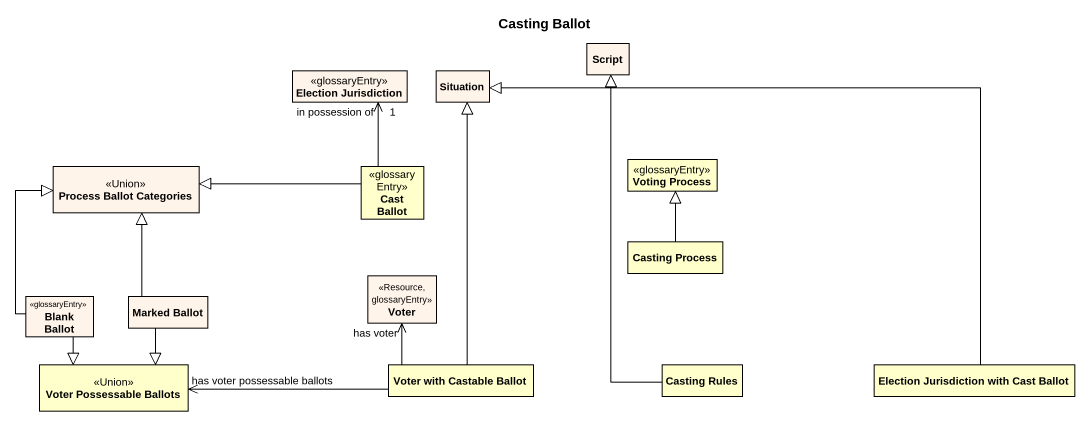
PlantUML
@startuml
title Casting Ballot
hide circle
hide empty members
class Script #FFF4EA
class "Election Jurisdiction" as Election_Jurisdiction <<glossaryEntry>> #FFF4EA
class Situation #FFF4EA
class "Process Ballot Categories" as Process_Ballot_Categories <<Union>> #FFF4EA
class "Cast Ballot" as Cast_Ballot <<glossaryEntry>>
class "Voting Process" as Voting_Process <<glossaryEntry>>
class Voter <<Resource, glossaryEntry>> #FFF4EA
class "Casting Process" as Casting_Process
class "Blank Ballot" as Blank_Ballot <<glossaryEntry>> #FFF4EA
class "Marked Ballot" as Marked_Ballot #FFF4EA
class "Voter Possessable Ballots" as Voter_Possessable_Ballots <<Union>>
class "Voter with Castable Ballot" as Voter_with_Castable_Ballot
class "Casting Rules" as Casting_Rules
class "Election Jurisdiction with Cast Ballot" as Election_Jurisdiction_with
Cast_Ballot -up-> "in possession of\n1" Election_Jurisdiction
Cast_Ballot -left-|> Process_Ballot_Categories
Casting_Process -up-|> Voting_Process
Blank_Ballot -up-|> Process_Ballot_Categories
Blank_Ballot --|> Voter_Possessable_Ballots
Marked_Ballot -up-|> Process_Ballot_Categories
Marked_Ballot --|> Voter_Possessable_Ballots
Voter_with_Castable_Ballot -up-|> Situation
Voter_with_Castable_Ballot -up-> "has voter" Voter
Voter_with_Castable_Ballot -left-> "has voter possessable ballots" Voter_Possessable_Ballots
Casting_Rules -up-|> Script
Election_Jurisdiction_with -left-|> Situation
@enduml
